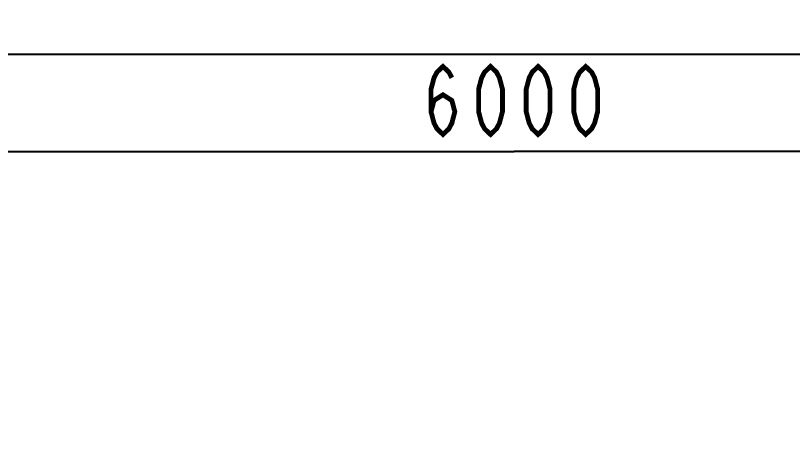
# Model space of a CAD drawing. Header units: millimetres. Extents: x 0 to 1189, y 0 to 841.
# Drawn here: x 546.72 to 586.72, y 713.85 to 735.43 of the extents above; entities that cross this region are included whole.
import ezdxf

# ---------------------------------------------------------------- set-up
doc = ezdxf.new("R2010")
doc.units = ezdxf.units.MM
doc.header["$LTSCALE"] = 65.395
doc.layers.get('0').update_dxf_attribs({"linetype": 'CONTINUOUS'})
doc.layers.add('ALL_DIMENSIONS', color=7, linetype='CONTINUOUS')
doc.styles.get("Standard").update_dxf_attribs({"font": 'txt', "width": 0.7})
doc.dimstyles.new('DIMSTYLE_2', dxfattribs={"dimtxt": 3.5, "dimasz": 3, "dimexe": 0.18, "dimexo": 0.0625, "dimgap": 0.09, "dimtad": 1, "dimlfac": 25, "dimdsep": 46, "dimtxsty": 'STANDARD', "dimblk": '_FILLED', "dimblk1": '_FILLED', "dimblk2": '_FILLED', "dimcen": 0.09, "dimadec": 0, "dimazin": 0, "dimtp": 2, "dimtm": 2, "dimtfac": 1, "dimtofl": 0, "dimtmove": 0, "dimatfit": 3, "dimldrblk": '_FILLED', "dimfxl": 1, "dimtolj": 1, "dimarcsym": 0})

# ---------------------------------------------------------------- blocks, each defined once
blk = doc.blocks.new('_FILLED')
at = {"color": 0, "linetype": 'BYBLOCK'}
blk.add_solid([(0, 0), (-1, 0.167), (-1, -0.167)], dxfattribs=at)
blk = doc.blocks.new('*D1')
at = {"layer": 'ALL_DIMENSIONS', "color": 2, "linetype": 'CONTINUOUS'}
for p, q in [((111.762, 705.039), (111.762, 735.427)), ((976.89, 705.039), (976.89, 735.427)), ((111.762, 733.427), (544.326, 733.427)), ((976.89, 733.427), (544.326, 733.427))]:
    blk.add_line(p, q, dxfattribs=at)
at = {"layer": 'ALL_DIMENSIONS', "color": 2, "linetype": 'CONTINUOUS', "xscale": 3, "yscale": 3, "zscale": 3, "rotation": 180}
blk.add_blockref('_FILLED', (111.762, 733.427), dxfattribs=at)
at = {"layer": 'ALL_DIMENSIONS', "color": 2, "linetype": 'CONTINUOUS', "xscale": 3, "yscale": 3, "zscale": 3}
blk.add_blockref('_FILLED', (976.89, 733.427), dxfattribs=at)
blk = doc.blocks.new('*D5')
at = {"layer": 'ALL_DIMENSIONS', "color": 2, "linetype": 'CONTINUOUS'}
for p, q in [((452.402, 694.115), (452.402, 730.427)), ((692.402, 694.115), (692.402, 730.427)), ((452.402, 728.427), (572.402, 728.427)), ((692.402, 728.427), (572.402, 728.427))]:
    blk.add_line(p, q, dxfattribs=at)
at = {"layer": 'ALL_DIMENSIONS', "color": 2, "linetype": 'CONTINUOUS', "xscale": 3, "yscale": 3, "zscale": 3, "rotation": 180}
blk.add_blockref('_FILLED', (452.402, 728.427), dxfattribs=at)
at = {"layer": 'ALL_DIMENSIONS', "color": 2, "linetype": 'CONTINUOUS', "xscale": 3, "yscale": 3, "zscale": 3}
blk.add_blockref('_FILLED', (692.402, 728.427), dxfattribs=at)

msp = doc.modelspace()

# ---------------------------------------------------------------- linework, layer by layer
at = {"layer": 'ALL_DIMENSIONS', "color": 2, "linetype": 'CONTINUOUS', "const_width": 0.25}
for points in [[(568.11427283, 730.46883112), (568.26739722, 731.05215521), (568.72677039, 731.34381726), (569.18614355, 731.05215521), (569.33926794, 730.46883112), (569.18614355, 729.88543445), (569.03301917, 729.5937724), (568.72677039, 729.30211035), (568.42052161, 729.5937724), (568.26739722, 729.88543445), (568.11427283, 730.46883112), (568.11427283, 731.63547931), (568.26739722, 732.21880341), (568.42052161, 732.51046545), (568.72677039, 732.8021275), (569.03301917, 732.51046545), (569.18614355, 732.21880341)], [(571.17676062, 729.30211035), (570.87051184, 729.5937724), (570.71738745, 729.88543445), (570.56426306, 730.46883112), (570.56426306, 731.63547931), (570.71738745, 732.21880341), (570.87051184, 732.51046545), (571.17676062, 732.8021275), (571.4830094, 732.51046545), (571.63613379, 732.21880341), (571.78925818, 731.63547931), (571.78925818, 730.46883112), (571.63613379, 729.88543445), (571.4830094, 729.5937724), (571.17676062, 729.30211035)], [(573.62675085, 729.30211035), (573.32050208, 729.5937724), (573.16737769, 729.88543445), (573.0142533, 730.46883112), (573.0142533, 731.63547931), (573.16737769, 732.21880341), (573.32050208, 732.51046545), (573.62675085, 732.8021275), (573.93299963, 732.51046545), (574.08612402, 732.21880341), (574.23924841, 731.63547931), (574.23924841, 730.46883112), (574.08612402, 729.88543445), (573.93299963, 729.5937724), (573.62675085, 729.30211035)], [(576.07674109, 729.30211035), (575.77049231, 729.5937724), (575.61736792, 729.88543445), (575.46424353, 730.46883112), (575.46424353, 731.63547931), (575.61736792, 732.21880341), (575.77049231, 732.51046545), (576.07674109, 732.8021275), (576.38302615, 732.51046545), (576.53615054, 732.21880341), (576.68927493, 731.63547931), (576.68927493, 730.46883112), (576.53615054, 729.88543445), (576.38302615, 729.5937724), (576.07674109, 729.30211035)]]:
    msp.add_lwpolyline(points, dxfattribs=at)

# ---------------------------------------------------------------- dimensions: what is measured, and where the dimension line sits
at = {"layer": 'ALL_DIMENSIONS', "color": 2, "linetype": 'CONTINUOUS'}
for base, p1, p2, picture, middle in [((976.88962893, 733.42712965), (111.76175857, 705.03912965), (976.88962893, 705.03912965), '*D1', (527.64980084, 734.30212965)), ((692.40175857, 728.42712965), (452.40175857, 694.11512965), (692.40175857, 694.11512965), '*D5', (567.50175857, 729.30212965))]:
    dim = msp.add_linear_dim(base=base, p1=p1, p2=p2, dimstyle='DIMSTYLE_2', dxfattribs=at)
    dim.commit()
    dim.dimension.update_dxf_attribs({"geometry": picture, "text_midpoint": middle, "dimtype": 160})

doc.saveas('drawing.dxf')
